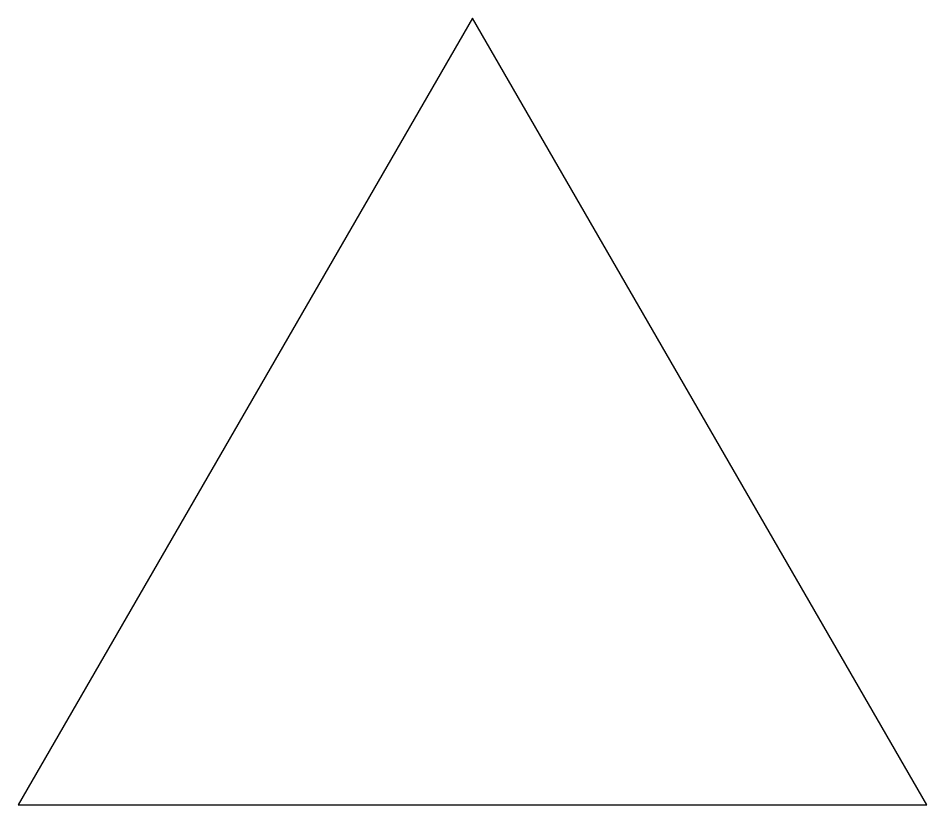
# Model space of a CAD drawing. Header units: metres. Extents: x -0.377 to 0.488, y -0.251 to 0.498.
import ezdxf

# ---------------------------------------------------------------- set-up
doc = ezdxf.new("R2010")
doc.units = ezdxf.units.M

msp = doc.modelspace()

# ---------------------------------------------------------------- linework, layer by layer
at = {"layer": 'Sliver1'}
msp.add_3dface([(0.487849, -0.251406), (0.055399, 0.497594), (-0.377051, -0.251406)], dxfattribs=at)

doc.saveas('drawing.dxf')
